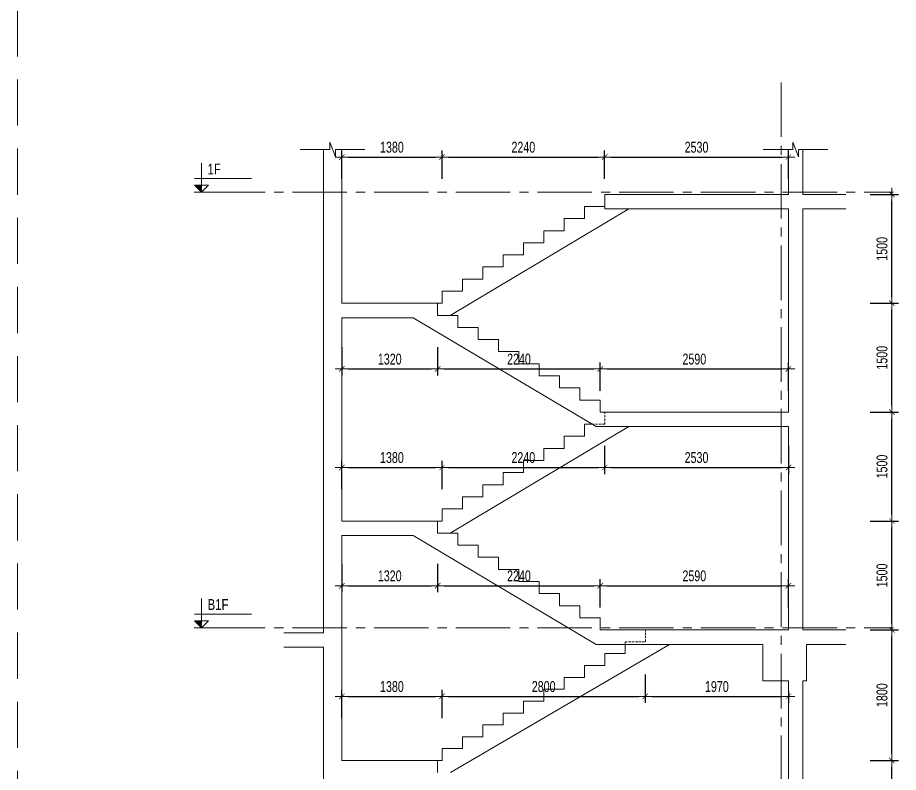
# Model space of a CAD drawing. Header units: millimetres. Extents: x -179076 to 254975, y -18667 to 296191.
# Drawn here: x 175832 to 187961, y 53352 to 63752 of the extents above; entities that cross this region are included whole.
import ezdxf

# ---------------------------------------------------------------- set-up
doc = ezdxf.new("R2010")
doc.units = ezdxf.units.MM
doc.linetypes.add('CENTER2', pattern=[1.125, 0.75, -0.125, 0.125, -0.125])
doc.linetypes.add('HIDDEN2', pattern=[4.7625, 3.175, -1.5875])
doc.layers.get('Defpoints').update_dxf_attribs({"color": 151, "lineweight": 9})
for name, color, linetype, lineweight in [('NDC_S_ANNO', 7, 'Continuous', 20), ('NDC_S_AXIS', 5, 'CENTER2', 13), ('NDC_S_CONTINUOUS', 3, 'Continuous', 20), ('NDC_S_DIM', 1, 'Continuous', 15), ('NDC_S_HIDDEN', 8, 'HIDDEN2', 13), ('NDC_S_SLAB', 2, 'Continuous', 20), ('NDC_S_SYMBOL', 1, 'Continuous', 15), ('NDC_S_TEXT SYMBOL', 7, 'Continuous', 20), ('NDC_S_VN TEXT', 7, 'Continuous', 20)]:
    doc.layers.add(name, color=color, linetype=linetype, lineweight=lineweight)
doc.styles.add('NDC_ANNO', font='', dxfattribs={"width": 0.8})
doc.styles.add('NDC_DIM', font='', dxfattribs={"width": 0.75})
doc.styles.get('NDC_ANNO').set_extended_font_data('Dotum')
doc.styles.get('NDC_DIM').set_extended_font_data('Dotum')
doc.dimstyles.new('NDC_dim_60', dxfattribs={"dimscale": 60, "dimtxt": 2.5, "dimasz": 1.5, "dimexe": 1.5, "dimexo": 2.5, "dimgap": 1, "dimtad": 1, "dimdec": 0, "dimzin": 0, "dimdsep": 46, "dimtxsty": 'NDC_DIM', "dimblk": 'DIMMARK', "dimcen": 0.09, "dimdle": 1.2, "dimclrd": 1, "dimclre": 1, "dimclrt": 3, "dimadec": 0, "dimazin": 0, "dimtfac": 1, "dimtdec": 0, "dimtix": 1, "dimtofl": 0, "dimtmove": 0, "dimatfit": 3, "dimfxl": 5, "dimfxlon": 1, "dimtolj": 1, "dimtzin": 0, "dimarcsym": 0})

# ---------------------------------------------------------------- blocks, each defined once
blk = doc.blocks.new('DIMMARK')
at = {"layer": 'NDC_S_DIM', "color": 1}
blk.add_line((-1.5, 0), (1, 0), dxfattribs=at)
at = {"layer": 'NDC_S_DIM', "color": 2, "const_width": 0.1}
blk.add_lwpolyline([(-0.42, -0.42), (0.42, 0.42)], dxfattribs=at)
blk = doc.blocks.new('*D1963')
at = {"layer": 'Defpoints', "color": 0, "transparency": 16777216}
for p in [(181676, 54399), (180296, 53516), (181676, 53516)]:
    blk.add_point(p, dxfattribs=at)
at = {"layer": 'NDC_S_DIM', "color": 1, "lineweight": -2, "transparency": 16777216}
for p, q in [((180296, 54099), (180296, 54489)), ((181676, 54099), (181676, 54489)), ((180386, 54399), (181586, 54399))]:
    blk.add_line(p, q, dxfattribs=at)
at = {"layer": 'NDC_S_DIM', "color": 1, "lineweight": -2, "transparency": 16777216, "xscale": 90, "yscale": 90, "zscale": 90, "rotation": 180}
blk.add_blockref('DIMMARK', (180296, 54399), dxfattribs=at)
at = {"layer": 'NDC_S_DIM', "color": 1, "lineweight": -2, "transparency": 16777216, "xscale": 90, "yscale": 90, "zscale": 90}
blk.add_blockref('DIMMARK', (181676, 54399), dxfattribs=at)
at = {"layer": 'NDC_S_DIM', "color": 3, "transparency": 16777216, "insert": (180986, 54534), "char_height": 150, "attachment_point": 5, "style": 'NDC_DIM'}
blk.add_mtext('\\A1;1380', dxfattribs=at)
blk = doc.blocks.new('*D1964')
at = {"layer": 'Defpoints', "color": 0, "transparency": 16777216}
for p in [(184476, 55152), (184476, 54399), (181676, 53516)]:
    blk.add_point(p, dxfattribs=at)
at = {"layer": 'NDC_S_DIM', "color": 1, "lineweight": -2, "transparency": 16777216}
for p, q in [((184476, 54699), (184476, 54309)), ((181676, 54099), (181676, 54489)), ((181766, 54399), (184386, 54399))]:
    blk.add_line(p, q, dxfattribs=at)
at = {"layer": 'NDC_S_DIM', "color": 1, "lineweight": -2, "transparency": 16777216, "xscale": 90, "yscale": 90, "zscale": 90, "rotation": 180}
blk.add_blockref('DIMMARK', (181676, 54399), dxfattribs=at)
at = {"layer": 'NDC_S_DIM', "color": 1, "lineweight": -2, "transparency": 16777216, "xscale": 90, "yscale": 90, "zscale": 90}
blk.add_blockref('DIMMARK', (184476, 54399), dxfattribs=at)
at = {"layer": 'NDC_S_DIM', "color": 3, "transparency": 16777216, "insert": (183076, 54534), "char_height": 150, "attachment_point": 5, "style": 'NDC_DIM'}
blk.add_mtext('\\A1;2800', dxfattribs=at)
blk = doc.blocks.new('*D1965')
at = {"layer": 'Defpoints', "color": 0, "transparency": 16777216}
for p in [(184476, 55152), (186446, 54616), (186446, 54399)]:
    blk.add_point(p, dxfattribs=at)
at = {"layer": 'NDC_S_DIM', "color": 1, "lineweight": -2, "transparency": 16777216}
for p, q in [((184476, 54699), (184476, 54309)), ((186446, 54466), (186446, 54309)), ((184566, 54399), (186356, 54399))]:
    blk.add_line(p, q, dxfattribs=at)
at = {"layer": 'NDC_S_DIM', "color": 1, "lineweight": -2, "transparency": 16777216, "xscale": 90, "yscale": 90, "zscale": 90, "rotation": 180}
blk.add_blockref('DIMMARK', (184476, 54399), dxfattribs=at)
at = {"layer": 'NDC_S_DIM', "color": 1, "lineweight": -2, "transparency": 16777216, "xscale": 90, "yscale": 90, "zscale": 90}
blk.add_blockref('DIMMARK', (186446, 54399), dxfattribs=at)
at = {"layer": 'NDC_S_DIM', "color": 3, "transparency": 16777216, "insert": (185461, 54534), "char_height": 150, "attachment_point": 5, "style": 'NDC_DIM'}
blk.add_mtext('\\A1;1970', dxfattribs=at)
blk = doc.blocks.new('*D1966')
at = {"layer": 'Defpoints', "color": 0, "transparency": 16777216}
for p in [(180296, 56816), (181616, 56816), (181616, 55924)]:
    blk.add_point(p, dxfattribs=at)
at = {"layer": 'NDC_S_DIM', "color": 1, "lineweight": -2, "transparency": 16777216}
for p, q in [((180296, 56224), (180296, 55834)), ((181616, 56224), (181616, 55834)), ((180386, 55924), (181526, 55924))]:
    blk.add_line(p, q, dxfattribs=at)
at = {"layer": 'NDC_S_DIM', "color": 1, "lineweight": -2, "transparency": 16777216, "xscale": 90, "yscale": 90, "zscale": 90, "rotation": 180}
blk.add_blockref('DIMMARK', (180296, 55924), dxfattribs=at)
at = {"layer": 'NDC_S_DIM', "color": 1, "lineweight": -2, "transparency": 16777216, "xscale": 90, "yscale": 90, "zscale": 90}
blk.add_blockref('DIMMARK', (181616, 55924), dxfattribs=at)
at = {"layer": 'NDC_S_DIM', "color": 3, "transparency": 16777216, "insert": (180956, 56059), "char_height": 150, "attachment_point": 5, "style": 'NDC_DIM'}
blk.add_mtext('\\A1;1320', dxfattribs=at)
blk = doc.blocks.new('*D1967')
at = {"layer": 'Defpoints', "color": 0, "transparency": 16777216}
for p in [(181616, 56816), (183856, 55924), (183856, 55316)]:
    blk.add_point(p, dxfattribs=at)
at = {"layer": 'NDC_S_DIM', "color": 1, "lineweight": -2, "transparency": 16777216}
for p, q in [((181616, 56224), (181616, 55834)), ((181706, 55924), (183766, 55924)), ((183856, 55624), (183856, 56014))]:
    blk.add_line(p, q, dxfattribs=at)
at = {"layer": 'NDC_S_DIM', "color": 1, "lineweight": -2, "transparency": 16777216, "xscale": 90, "yscale": 90, "zscale": 90, "rotation": 180}
blk.add_blockref('DIMMARK', (181616, 55924), dxfattribs=at)
at = {"layer": 'NDC_S_DIM', "color": 1, "lineweight": -2, "transparency": 16777216, "xscale": 90, "yscale": 90, "zscale": 90}
blk.add_blockref('DIMMARK', (183856, 55924), dxfattribs=at)
at = {"layer": 'NDC_S_DIM', "color": 3, "transparency": 16777216, "insert": (182736, 56059), "char_height": 150, "attachment_point": 5, "style": 'NDC_DIM'}
blk.add_mtext('\\A1;2240', dxfattribs=at)
blk = doc.blocks.new('*D1968')
at = {"layer": 'Defpoints', "color": 0, "transparency": 16777216}
for p in [(186446, 55924), (183856, 55316), (186446, 55316)]:
    blk.add_point(p, dxfattribs=at)
at = {"layer": 'NDC_S_DIM', "color": 1, "lineweight": -2, "transparency": 16777216}
for p, q in [((183856, 55624), (183856, 56014)), ((183946, 55924), (186356, 55924)), ((186446, 55624), (186446, 56014))]:
    blk.add_line(p, q, dxfattribs=at)
at = {"layer": 'NDC_S_DIM', "color": 1, "lineweight": -2, "transparency": 16777216, "xscale": 90, "yscale": 90, "zscale": 90, "rotation": 180}
blk.add_blockref('DIMMARK', (183856, 55924), dxfattribs=at)
at = {"layer": 'NDC_S_DIM', "color": 1, "lineweight": -2, "transparency": 16777216, "xscale": 90, "yscale": 90, "zscale": 90}
blk.add_blockref('DIMMARK', (186446, 55924), dxfattribs=at)
at = {"layer": 'NDC_S_DIM', "color": 3, "transparency": 16777216, "insert": (185151, 56059), "char_height": 150, "attachment_point": 5, "style": 'NDC_DIM'}
blk.add_mtext('\\A1;2590', dxfattribs=at)
blk = doc.blocks.new('*D1969')
at = {"layer": 'Defpoints', "color": 0, "transparency": 16777216}
for p in [(181676, 57553), (180296, 56816), (181676, 56816)]:
    blk.add_point(p, dxfattribs=at)
at = {"layer": 'NDC_S_DIM', "color": 1, "lineweight": -2, "transparency": 16777216}
for p, q in [((180296, 57253), (180296, 57643)), ((181676, 57253), (181676, 57643)), ((180386, 57553), (181586, 57553))]:
    blk.add_line(p, q, dxfattribs=at)
at = {"layer": 'NDC_S_DIM', "color": 1, "lineweight": -2, "transparency": 16777216, "xscale": 90, "yscale": 90, "zscale": 90, "rotation": 180}
blk.add_blockref('DIMMARK', (180296, 57553), dxfattribs=at)
at = {"layer": 'NDC_S_DIM', "color": 1, "lineweight": -2, "transparency": 16777216, "xscale": 90, "yscale": 90, "zscale": 90}
blk.add_blockref('DIMMARK', (181676, 57553), dxfattribs=at)
at = {"layer": 'NDC_S_DIM', "color": 3, "transparency": 16777216, "insert": (180986, 57689), "char_height": 150, "attachment_point": 5, "style": 'NDC_DIM'}
blk.add_mtext('\\A1;1380', dxfattribs=at)
blk = doc.blocks.new('*D1970')
at = {"layer": 'Defpoints', "color": 0, "transparency": 16777216}
for p in [(183916, 58149), (183916, 57553), (181676, 56816)]:
    blk.add_point(p, dxfattribs=at)
at = {"layer": 'NDC_S_DIM', "color": 1, "lineweight": -2, "transparency": 16777216}
for p, q in [((183916, 57853), (183916, 57463)), ((181676, 57253), (181676, 57643)), ((181766, 57553), (183826, 57553))]:
    blk.add_line(p, q, dxfattribs=at)
at = {"layer": 'NDC_S_DIM', "color": 1, "lineweight": -2, "transparency": 16777216, "xscale": 90, "yscale": 90, "zscale": 90, "rotation": 180}
blk.add_blockref('DIMMARK', (181676, 57553), dxfattribs=at)
at = {"layer": 'NDC_S_DIM', "color": 1, "lineweight": -2, "transparency": 16777216, "xscale": 90, "yscale": 90, "zscale": 90}
blk.add_blockref('DIMMARK', (183916, 57553), dxfattribs=at)
at = {"layer": 'NDC_S_DIM', "color": 3, "transparency": 16777216, "insert": (182796, 57689), "char_height": 150, "attachment_point": 5, "style": 'NDC_DIM'}
blk.add_mtext('\\A1;2240', dxfattribs=at)
blk = doc.blocks.new('*D1971')
at = {"layer": 'Defpoints', "color": 0, "transparency": 16777216}
for p in [(183916, 58149), (186446, 58116), (186446, 57553)]:
    blk.add_point(p, dxfattribs=at)
at = {"layer": 'NDC_S_DIM', "color": 1, "lineweight": -2, "transparency": 16777216}
for p, q in [((183916, 57853), (183916, 57463)), ((186446, 57853), (186446, 57463)), ((184006, 57553), (186356, 57553))]:
    blk.add_line(p, q, dxfattribs=at)
at = {"layer": 'NDC_S_DIM', "color": 1, "lineweight": -2, "transparency": 16777216, "xscale": 90, "yscale": 90, "zscale": 90, "rotation": 180}
blk.add_blockref('DIMMARK', (183916, 57553), dxfattribs=at)
at = {"layer": 'NDC_S_DIM', "color": 1, "lineweight": -2, "transparency": 16777216, "xscale": 90, "yscale": 90, "zscale": 90}
blk.add_blockref('DIMMARK', (186446, 57553), dxfattribs=at)
at = {"layer": 'NDC_S_DIM', "color": 3, "transparency": 16777216, "insert": (185181, 57689), "char_height": 150, "attachment_point": 5, "style": 'NDC_DIM'}
blk.add_mtext('\\A1;2530', dxfattribs=at)
blk = doc.blocks.new('*D1972')
at = {"layer": 'Defpoints', "color": 0, "transparency": 16777216}
for p in [(180296, 59816), (181616, 59816), (181616, 58911)]:
    blk.add_point(p, dxfattribs=at)
at = {"layer": 'NDC_S_DIM', "color": 1, "lineweight": -2, "transparency": 16777216}
for p, q in [((180296, 59211), (180296, 58821)), ((181616, 59211), (181616, 58821)), ((180386, 58911), (181526, 58911))]:
    blk.add_line(p, q, dxfattribs=at)
at = {"layer": 'NDC_S_DIM', "color": 1, "lineweight": -2, "transparency": 16777216, "xscale": 90, "yscale": 90, "zscale": 90, "rotation": 180}
blk.add_blockref('DIMMARK', (180296, 58911), dxfattribs=at)
at = {"layer": 'NDC_S_DIM', "color": 1, "lineweight": -2, "transparency": 16777216, "xscale": 90, "yscale": 90, "zscale": 90}
blk.add_blockref('DIMMARK', (181616, 58911), dxfattribs=at)
at = {"layer": 'NDC_S_DIM', "color": 3, "transparency": 16777216, "insert": (180956, 59046), "char_height": 150, "attachment_point": 5, "style": 'NDC_DIM'}
blk.add_mtext('\\A1;1320', dxfattribs=at)
blk = doc.blocks.new('*D1973')
at = {"layer": 'Defpoints', "color": 0, "transparency": 16777216}
for p in [(181616, 59816), (183856, 58911), (183856, 58316)]:
    blk.add_point(p, dxfattribs=at)
at = {"layer": 'NDC_S_DIM', "color": 1, "lineweight": -2, "transparency": 16777216}
for p, q in [((181616, 59211), (181616, 58821)), ((183856, 58611), (183856, 59001)), ((181706, 58911), (183766, 58911))]:
    blk.add_line(p, q, dxfattribs=at)
at = {"layer": 'NDC_S_DIM', "color": 1, "lineweight": -2, "transparency": 16777216, "xscale": 90, "yscale": 90, "zscale": 90, "rotation": 180}
blk.add_blockref('DIMMARK', (181616, 58911), dxfattribs=at)
at = {"layer": 'NDC_S_DIM', "color": 1, "lineweight": -2, "transparency": 16777216, "xscale": 90, "yscale": 90, "zscale": 90}
blk.add_blockref('DIMMARK', (183856, 58911), dxfattribs=at)
at = {"layer": 'NDC_S_DIM', "color": 3, "transparency": 16777216, "insert": (182736, 59046), "char_height": 150, "attachment_point": 5, "style": 'NDC_DIM'}
blk.add_mtext('\\A1;2240', dxfattribs=at)
blk = doc.blocks.new('*D1974')
at = {"layer": 'Defpoints', "color": 0, "transparency": 16777216}
for p in [(186446, 58911), (183856, 58316), (186446, 58316)]:
    blk.add_point(p, dxfattribs=at)
at = {"layer": 'NDC_S_DIM', "color": 1, "lineweight": -2, "transparency": 16777216}
for p, q in [((183856, 58611), (183856, 59001)), ((186446, 58611), (186446, 59001)), ((183946, 58911), (186356, 58911))]:
    blk.add_line(p, q, dxfattribs=at)
at = {"layer": 'NDC_S_DIM', "color": 1, "lineweight": -2, "transparency": 16777216, "xscale": 90, "yscale": 90, "zscale": 90, "rotation": 180}
blk.add_blockref('DIMMARK', (183856, 58911), dxfattribs=at)
at = {"layer": 'NDC_S_DIM', "color": 1, "lineweight": -2, "transparency": 16777216, "xscale": 90, "yscale": 90, "zscale": 90}
blk.add_blockref('DIMMARK', (186446, 58911), dxfattribs=at)
at = {"layer": 'NDC_S_DIM', "color": 3, "transparency": 16777216, "insert": (185151, 59046), "char_height": 150, "attachment_point": 5, "style": 'NDC_DIM'}
blk.add_mtext('\\A1;2590', dxfattribs=at)
blk = doc.blocks.new('*D1975')
at = {"layer": 'Defpoints', "color": 0, "transparency": 16777216}
for p in [(181676, 61830), (180296, 59816), (181676, 59816)]:
    blk.add_point(p, dxfattribs=at)
at = {"layer": 'NDC_S_DIM', "color": 1, "lineweight": -2, "transparency": 16777216}
for p, q in [((180296, 61530), (180296, 61920)), ((181676, 61530), (181676, 61920)), ((180386, 61830), (181586, 61830))]:
    blk.add_line(p, q, dxfattribs=at)
at = {"layer": 'NDC_S_DIM', "color": 1, "lineweight": -2, "transparency": 16777216, "xscale": 90, "yscale": 90, "zscale": 90, "rotation": 180}
blk.add_blockref('DIMMARK', (180296, 61830), dxfattribs=at)
at = {"layer": 'NDC_S_DIM', "color": 1, "lineweight": -2, "transparency": 16777216, "xscale": 90, "yscale": 90, "zscale": 90}
blk.add_blockref('DIMMARK', (181676, 61830), dxfattribs=at)
at = {"layer": 'NDC_S_DIM', "color": 3, "transparency": 16777216, "insert": (180986, 61965), "char_height": 150, "attachment_point": 5, "style": 'NDC_DIM'}
blk.add_mtext('\\A1;1380', dxfattribs=at)
blk = doc.blocks.new('*D1976')
at = {"layer": 'Defpoints', "color": 0, "transparency": 16777216}
for p in [(183916, 61830), (183916, 61116), (181676, 59816)]:
    blk.add_point(p, dxfattribs=at)
at = {"layer": 'NDC_S_DIM', "color": 1, "lineweight": -2, "transparency": 16777216}
for p, q in [((181676, 61530), (181676, 61920)), ((183916, 61530), (183916, 61920)), ((181766, 61830), (183826, 61830))]:
    blk.add_line(p, q, dxfattribs=at)
at = {"layer": 'NDC_S_DIM', "color": 1, "lineweight": -2, "transparency": 16777216, "xscale": 90, "yscale": 90, "zscale": 90, "rotation": 180}
blk.add_blockref('DIMMARK', (181676, 61830), dxfattribs=at)
at = {"layer": 'NDC_S_DIM', "color": 1, "lineweight": -2, "transparency": 16777216, "xscale": 90, "yscale": 90, "zscale": 90}
blk.add_blockref('DIMMARK', (183916, 61830), dxfattribs=at)
at = {"layer": 'NDC_S_DIM', "color": 3, "transparency": 16777216, "insert": (182796, 61965), "char_height": 150, "attachment_point": 5, "style": 'NDC_DIM'}
blk.add_mtext('\\A1;2240', dxfattribs=at)
blk = doc.blocks.new('*D1977')
at = {"layer": 'Defpoints', "color": 0, "transparency": 16777216}
for p in [(186446, 61830), (186446, 61316), (183916, 61116)]:
    blk.add_point(p, dxfattribs=at)
at = {"layer": 'NDC_S_DIM', "color": 1, "lineweight": -2, "transparency": 16777216}
for p, q in [((183916, 61530), (183916, 61920)), ((186446, 61530), (186446, 61920)), ((184006, 61830), (186356, 61830))]:
    blk.add_line(p, q, dxfattribs=at)
at = {"layer": 'NDC_S_DIM', "color": 1, "lineweight": -2, "transparency": 16777216, "xscale": 90, "yscale": 90, "zscale": 90, "rotation": 180}
blk.add_blockref('DIMMARK', (183916, 61830), dxfattribs=at)
at = {"layer": 'NDC_S_DIM', "color": 1, "lineweight": -2, "transparency": 16777216, "xscale": 90, "yscale": 90, "zscale": 90}
blk.add_blockref('DIMMARK', (186446, 61830), dxfattribs=at)
at = {"layer": 'NDC_S_DIM', "color": 3, "transparency": 16777216, "insert": (185181, 61965), "char_height": 150, "attachment_point": 5, "style": 'NDC_DIM'}
blk.add_mtext('\\A1;2530', dxfattribs=at)
blk = doc.blocks.new('kata_block_CT')
at = {"layer": 'NDC_S_ANNO'}
blk.add_hatch(color=3, dxfattribs=at).paths.add_polyline_path([(0, 1.6), (-1.61, 1.6), (0, 0)])
at = {"layer": 'NDC_S_ANNO', "ltscale": 50}
h = blk.add_hatch(dxfattribs=at)
h.set_pattern_fill('ANSI31', color=256, scale=1.406, style=0)
h.paths.add_polyline_path([(0, 1.6), (0, 0), (1.61, 1.6)])
for p, q in [((-1.59, 3.14), (11.47, 3.14)), ((11.56, 0), (-1.64, 0))]:
    blk.add_line(p, q, dxfattribs=at)
for points in [[(0, 6.69), (0, 0)], [(0, 0), (-1.61, 1.6), (0, 1.6)], [(0, 0), (1.61, 1.6), (0, 1.6)]]:
    blk.add_lwpolyline(points, dxfattribs=at)
at = {"layer": 'NDC_S_ANNO', "color": 8, "ltscale": 50}
blk.add_lwpolyline([(0, 0), (-1.61, 1.6), (0, 1.6)], dxfattribs=at)
at = {"layer": 'NDC_S_TEXT SYMBOL', "color": 3, "style": 'NDC_ANNO', "width": 0.8}
blk.add_attdef('CT', (1.41, 4.07), '', height=2.5, dxfattribs=at)
blk = doc.blocks.new('*D2099')
at = {"layer": 'Defpoints', "color": 0, "transparency": 16777216}
for p in [(181646, 53516), (187871, 53516), (184416, 51716)]:
    blk.add_point(p, dxfattribs=at)
at = {"layer": 'NDC_S_DIM', "color": 1, "lineweight": -2, "transparency": 16777216}
for p, q in [((187571, 53516), (187961, 53516)), ((187871, 51806), (187871, 53426)), ((187571, 51716), (187961, 51716))]:
    blk.add_line(p, q, dxfattribs=at)
at = {"layer": 'NDC_S_DIM', "color": 1, "lineweight": -2, "transparency": 16777216, "xscale": 90, "yscale": 90, "zscale": 90}
for p, rotation in [((187871, 53516), 90), ((187871, 51716), 270)]:
    blk.add_blockref('DIMMARK', p, dxfattribs=dict(at, rotation=rotation))
at = {"layer": 'NDC_S_DIM', "color": 3, "transparency": 16777216, "insert": (187736, 52616), "char_height": 150, "attachment_point": 5, "rotation": 90, "style": 'NDC_DIM'}
blk.add_mtext('\\A1;1800', dxfattribs=at)
blk = doc.blocks.new('*D2100')
at = {"layer": 'Defpoints', "color": 0, "transparency": 16777216}
for p in [(183856, 55316), (187871, 55316), (181646, 53516)]:
    blk.add_point(p, dxfattribs=at)
at = {"layer": 'NDC_S_DIM', "color": 1, "lineweight": -2, "transparency": 16777216}
for p, q in [((187571, 55316), (187961, 55316)), ((187871, 53606), (187871, 55226)), ((187571, 53516), (187961, 53516))]:
    blk.add_line(p, q, dxfattribs=at)
at = {"layer": 'NDC_S_DIM', "color": 1, "lineweight": -2, "transparency": 16777216, "xscale": 90, "yscale": 90, "zscale": 90}
for p, rotation in [((187871, 55316), 90), ((187871, 53516), 270)]:
    blk.add_blockref('DIMMARK', p, dxfattribs=dict(at, rotation=rotation))
at = {"layer": 'NDC_S_DIM', "color": 3, "transparency": 16777216, "insert": (187736, 54416), "char_height": 150, "attachment_point": 5, "rotation": 90, "style": 'NDC_DIM'}
blk.add_mtext('\\A1;1800', dxfattribs=at)
blk = doc.blocks.new('*D2101')
at = {"layer": 'Defpoints', "color": 0, "transparency": 16777216}
for p in [(181616, 56816), (187871, 56816), (183856, 55316)]:
    blk.add_point(p, dxfattribs=at)
at = {"layer": 'NDC_S_DIM', "color": 1, "lineweight": -2, "transparency": 16777216}
for p, q in [((187571, 56816), (187961, 56816)), ((187871, 55406), (187871, 56726)), ((187571, 55316), (187961, 55316))]:
    blk.add_line(p, q, dxfattribs=at)
at = {"layer": 'NDC_S_DIM', "color": 1, "lineweight": -2, "transparency": 16777216, "xscale": 90, "yscale": 90, "zscale": 90}
for p, rotation in [((187871, 56816), 90), ((187871, 55316), 270)]:
    blk.add_blockref('DIMMARK', p, dxfattribs=dict(at, rotation=rotation))
at = {"layer": 'NDC_S_DIM', "color": 3, "transparency": 16777216, "insert": (187736, 56066), "char_height": 150, "attachment_point": 5, "rotation": 90, "style": 'NDC_DIM'}
blk.add_mtext('\\A1;1500', dxfattribs=at)
blk = doc.blocks.new('*D2102')
at = {"layer": 'Defpoints', "color": 0, "transparency": 16777216}
for p in [(183856, 58316), (187871, 58316), (181616, 56816)]:
    blk.add_point(p, dxfattribs=at)
at = {"layer": 'NDC_S_DIM', "color": 1, "lineweight": -2, "transparency": 16777216}
for p, q in [((187571, 58316), (187961, 58316)), ((187871, 56906), (187871, 58226)), ((187571, 56816), (187961, 56816))]:
    blk.add_line(p, q, dxfattribs=at)
at = {"layer": 'NDC_S_DIM', "color": 1, "lineweight": -2, "transparency": 16777216, "xscale": 90, "yscale": 90, "zscale": 90}
for p, rotation in [((187871, 58316), 90), ((187871, 56816), 270)]:
    blk.add_blockref('DIMMARK', p, dxfattribs=dict(at, rotation=rotation))
at = {"layer": 'NDC_S_DIM', "color": 3, "transparency": 16777216, "insert": (187736, 57566), "char_height": 150, "attachment_point": 5, "rotation": 90, "style": 'NDC_DIM'}
blk.add_mtext('\\A1;1500', dxfattribs=at)
blk = doc.blocks.new('*D2103')
at = {"layer": 'Defpoints', "color": 0, "transparency": 16777216}
for p in [(181616, 59816), (187871, 59816), (183856, 58316)]:
    blk.add_point(p, dxfattribs=at)
at = {"layer": 'NDC_S_DIM', "color": 1, "lineweight": -2, "transparency": 16777216}
for p, q in [((187571, 59816), (187961, 59816)), ((187871, 58406), (187871, 59726)), ((187571, 58316), (187961, 58316))]:
    blk.add_line(p, q, dxfattribs=at)
at = {"layer": 'NDC_S_DIM', "color": 1, "lineweight": -2, "transparency": 16777216, "xscale": 90, "yscale": 90, "zscale": 90}
for p, rotation in [((187871, 59816), 90), ((187871, 58316), 270)]:
    blk.add_blockref('DIMMARK', p, dxfattribs=dict(at, rotation=rotation))
at = {"layer": 'NDC_S_DIM', "color": 3, "transparency": 16777216, "insert": (187736, 59066), "char_height": 150, "attachment_point": 5, "rotation": 90, "style": 'NDC_DIM'}
blk.add_mtext('\\A1;1500', dxfattribs=at)
blk = doc.blocks.new('*D2104')
at = {"layer": 'Defpoints', "color": 0, "transparency": 16777216}
for p in [(183916, 61316), (187871, 61316), (181616, 59816)]:
    blk.add_point(p, dxfattribs=at)
at = {"layer": 'NDC_S_DIM', "color": 1, "lineweight": -2, "transparency": 16777216}
for p, q in [((187571, 61316), (187961, 61316)), ((187871, 59906), (187871, 61226)), ((187571, 59816), (187961, 59816))]:
    blk.add_line(p, q, dxfattribs=at)
at = {"layer": 'NDC_S_DIM', "color": 1, "lineweight": -2, "transparency": 16777216, "xscale": 90, "yscale": 90, "zscale": 90}
for p, rotation in [((187871, 61316), 90), ((187871, 59816), 270)]:
    blk.add_blockref('DIMMARK', p, dxfattribs=dict(at, rotation=rotation))
at = {"layer": 'NDC_S_DIM', "color": 3, "transparency": 16777216, "insert": (187736, 60566), "char_height": 150, "attachment_point": 5, "rotation": 90, "style": 'NDC_DIM'}
blk.add_mtext('\\A1;1500', dxfattribs=at)

msp = doc.modelspace()

# ---------------------------------------------------------------- linework, layer by layer
at = {"layer": 'NDC_S_AXIS', "ltscale": 1000}
msp.add_line((186346.1, 62859.7), (186346.1, 45617.8), dxfattribs=at)
for points in [[(178491, 61346), (187894.8, 61346)], [(178491, 55346), (187894.8, 55346)]]:
    msp.add_lwpolyline(points, dxfattribs=at)
at = {"layer": 'NDC_S_CONTINUOUS'}
for p, q in [((184251.1, 61116), (181787.1, 59649.3)), ((184251.1, 58116), (181787.1, 56649.3)), ((184810.3, 55116), (181792.5, 53352.4))]:
    msp.add_line(p, q, dxfattribs=at)
for points in [[(183916.1, 61316), (183916.1, 61149.3), (183636.1, 61149.3), (183636.1, 60982.7), (183356.1, 60982.7), (183356.1, 60816), (183076.1, 60816), (183076.1, 60649.3), (182796.1, 60649.3), (182796.1, 60482.7), (182516.1, 60482.7), (182516.1, 60316), (182236.1, 60316), (182236.1, 60149.3), (181956.1, 60149.3), (181956.1, 59982.7), (181676.1, 59982.7), (181676.1, 59816), (181616.1, 59816)], [(183745.1, 58149.3), (183636.1, 58149.3), (183636.1, 57982.7), (183356.1, 57982.7), (183356.1, 57816), (183076.1, 57816), (183076.1, 57649.3), (182796.1, 57649.3), (182796.1, 57482.7), (182516.1, 57482.7), (182516.1, 57316), (182236.1, 57316), (182236.1, 57149.3), (181956.1, 57149.3), (181956.1, 56982.7), (181676.1, 56982.7), (181676.1, 56816), (181616.1, 56816)], [(181616.1, 53516), (181676.1, 53516), (181676.1, 53679.6), (181956.1, 53679.6), (181956.1, 53843.3), (182236.1, 53843.3), (182236.1, 54006.9), (182516.1, 54006.9), (182516.1, 54170.6), (182796.1, 54170.6), (182796.1, 54334.2), (183076.1, 54334.2), (183076.1, 54497.8), (183356.1, 54497.8), (183356.1, 54661.5), (183636.1, 54661.5), (183636.1, 54825.1), (183916.1, 54825.1), (183916.1, 54988.7), (184196.1, 54988.7), (184196.1, 55116)]]:
    msp.add_lwpolyline(points, dxfattribs=at)
at = {"layer": 'NDC_S_HIDDEN', "ltscale": 200}
msp.add_line((175831.5, 76233.6), (175831.5, 42633.6), dxfattribs=at)
at = {"layer": 'NDC_S_HIDDEN', "ltscale": 10}
for points in [[(183740.1, 58149.3), (183916.5, 58149.3), (183916.5, 58313)], [(184196.1, 55116), (184196.1, 55152.4), (184476.1, 55152.4), (184476.1, 55316)]]:
    msp.add_lwpolyline(points, dxfattribs=at)
at = {"layer": 'NDC_S_SLAB'}
for p, q in [((180046.1, 61934.3), (180046.1, 55276)), ((180296.1, 61934.3), (180296.1, 59816)), ((186446.1, 61934.3), (186446.1, 61316)), ((186646.1, 61934.3), (186646.1, 61316)), ((183916.1, 61116), (183916.1, 61316)), ((183916.1, 61316), (186446.1, 61316)), ((186646.1, 61346), (186646.1, 61346)), ((186646.1, 61316), (187239.1, 61316)), ((183916.1, 61116), (186446.1, 61116)), ((186446.1, 61116), (186446.1, 58316)), ((186646.1, 61116), (186646.1, 55316)), ((186646.1, 61116), (187239.1, 61116)), ((180296.1, 59616), (180296.1, 56816)), ((181281.1, 59616), (180296.1, 59616)), ((183801.1, 58116), (181281.1, 59616)), ((186446.1, 58116), (183801.1, 58116)), ((186446.1, 58116), (186446.1, 55316)), ((180296.1, 56816), (181616.1, 56816)), ((181616.1, 56816), (181616.1, 56649.3)), ((181616.1, 56649.3), (181896.1, 56649.3)), ((181896.1, 56649.3), (181896.1, 56482.7)), ((180296.1, 56616), (180296.1, 53516)), ((181281.1, 56616), (180296.1, 56616)), ((183801.1, 55116), (181281.1, 56616)), ((181896.1, 56482.7), (182176.1, 56482.7)), ((182176.1, 56482.7), (182176.1, 56316)), ((182176.1, 56316), (182456.1, 56316)), ((182456.1, 56316), (182456.1, 56149.3)), ((182456.1, 56149.3), (182736.1, 56149.3)), ((182736.1, 56149.3), (182736.1, 55982.7)), ((182736.1, 55982.7), (183016.1, 55982.7)), ((183016.1, 55982.7), (183016.1, 55816)), ((183016.1, 55816), (183296.1, 55816)), ((183296.1, 55816), (183296.1, 55649.3)), ((183296.1, 55649.3), (183576.1, 55649.3)), ((183576.1, 55649.3), (183576.1, 55482.7)), ((183576.1, 55482.7), (183856.1, 55482.7)), ((183856.1, 55482.7), (183856.1, 55316)), ((183856.1, 55316), (186446.1, 55316)), ((186646.1, 55316), (187239.1, 55316)), ((180046.1, 55076), (179497.1, 55076)), ((180046.1, 55076), (180046.1, 51676)), ((186096.1, 55116), (183801.1, 55116)), ((186096.1, 55116), (186096.1, 54616)), ((186696.1, 54616), (186696.1, 55116)), ((186696.1, 55116), (187239.1, 55116)), ((186096.1, 54616), (186446.1, 54616)), ((186646.1, 51716), (186646.1, 54616)), ((186646.1, 54616), (186696.1, 54616)), ((181616.1, 53516), (180296.1, 53516))]:
    msp.add_line(p, q, dxfattribs=at)
for points in [[(180296.1, 59816), (181616.1, 59816), (181616.1, 59649.3), (181896.1, 59649.3), (181896.1, 59482.7), (182176.1, 59482.7), (182176.1, 59316), (182456.1, 59316), (182456.1, 59149.3), (182736.1, 59149.3), (182736.1, 58982.7), (183016.1, 58982.7), (183016.1, 58816), (183296.1, 58816), (183296.1, 58649.3), (183576.1, 58649.3), (183576.1, 58482.7), (183856.1, 58482.7), (183856.1, 58316), (186446.1, 58316)], [(179497.1, 55276), (180046.1, 55276)], [(186446.1, 54616), (186446.1, 51716)], [(181616.1, 53352.4), (181616.1, 53516), (180296.1, 53516)]]:
    msp.add_lwpolyline(points, dxfattribs=at)
at = {"layer": 'NDC_S_SYMBOL'}
for points in [[(179723.7, 61934.3), (180133.3, 61934.3), (180131.1, 62034.3), (180211.1, 61834.3), (180208.9, 61934.3), (180615.2, 61934.3)], [(186098.7, 61934.3), (186508.3, 61934.3), (186506.1, 62034.3), (186586.1, 61834.3), (186583.9, 61934.3), (186990.2, 61934.3)]]:
    msp.add_lwpolyline(points, dxfattribs=at)

# ---------------------------------------------------------------- block references
at = {"layer": 'NDC_S_VN TEXT', "xscale": 60, "yscale": 60, "zscale": 60}
for p, values in [((178363.1, 61346), {'CT': '1F'}), ((178363.1, 55346), {'CT': 'B1F'})]:
    msp.add_blockref('kata_block_CT', p, dxfattribs=at).add_auto_attribs(values)

# ---------------------------------------------------------------- dimensions: what is measured, and where the dimension line sits
at = {"layer": 'NDC_S_DIM'}
for base, p1, p2, picture, middle in [((181676.1, 61829.6), (180296.1, 59816), (181676.1, 59816), '*D1975', (180986.1, 61964.7)), ((181616.1, 58910.7), (180296.1, 59816), (181616.1, 59816), '*D1972', (180956.1, 59045.8)), ((181676.1, 57553.4), (180296.1, 56816), (181676.1, 56816), '*D1969', (180986.1, 57688.5)), ((181616.1, 55924.1), (180296.1, 56816), (181616.1, 56816), '*D1966', (180956.1, 56059.2)), ((181676.1, 54399.1), (180296.1, 53516), (181676.1, 53516), '*D1963', (180986.1, 54534.2))]:
    dim = msp.add_linear_dim(base=base, p1=p1, p2=p2, dimstyle='NDC_dim_60', dxfattribs=at)
    dim.commit()
    dim.dimension.update_dxf_attribs({"geometry": picture, "text_midpoint": middle})
for base, p1, p2, picture, middle in [((183916.1, 61829.6), (181676.1, 59816), (183916.1, 61116), '*D1976', (182796.1, 61964.7)), ((186446.1, 61829.6), (183916.1, 61116), (186446.1, 61316), '*D1977', (185181.1, 61964.7)), ((183856.1, 58910.7), (181616.1, 59816), (183856.1, 58316), '*D1973', (182736.1, 59045.8)), ((186446.1, 58910.7), (183856.1, 58316), (186446.1, 58316), '*D1974', (185151.1, 59045.8)), ((183916.5, 57553.4), (181676.1, 56816), (183916.5, 58149.3), '*D1970', (182796.3, 57688.5)), ((186446.1, 57553.4), (183916.5, 58149.3), (186446.1, 58116), '*D1971', (185181.3, 57688.5)), ((183856.1, 55924.1), (181616.1, 56816), (183856.1, 55316), '*D1967', (182736.1, 56059.2)), ((186446.1, 55924.1), (183856.1, 55316), (186446.1, 55316), '*D1968', (185151.1, 56059.2)), ((184476.1, 54399.1), (181676.1, 53516), (184476.1, 55152.4), '*D1964', (183076.1, 54534.2)), ((186446.1, 54399.1), (184476.1, 55152.4), (186446.1, 54616), '*D1965', (185461.1, 54534.2))]:
    dim = msp.add_linear_dim(base=base, p1=p1, p2=p2, dimstyle='NDC_dim_60', override={"dimtmove": 1}, dxfattribs=at)
    dim.commit()
    dim.dimension.update_dxf_attribs({"geometry": picture, "text_midpoint": middle})
for base, p1, p2, picture, middle in [((187870.9, 61316), (181616.1, 59816), (183916.1, 61316), '*D2104', (187735.8, 60566)), ((187870.9, 59816), (183856.1, 58316), (181616.1, 59816), '*D2103', (187735.8, 59066)), ((187870.9, 58316), (181616.1, 56816), (183856.1, 58316), '*D2102', (187735.8, 57566)), ((187870.9, 56816), (183856.1, 55316), (181616.1, 56816), '*D2101', (187735.8, 56066)), ((187870.9, 55316), (181646.1, 53516), (183856.1, 55316), '*D2100', (187735.8, 54416)), ((187870.9, 53516), (184416.1, 51716), (181646.1, 53516), '*D2099', (187735.8, 52616))]:
    dim = msp.add_linear_dim(base=base, p1=p1, p2=p2, angle=90, dimstyle='NDC_dim_60', override={"dimtmove": 1}, dxfattribs=at)
    dim.commit()
    dim.dimension.update_dxf_attribs({"geometry": picture, "text_midpoint": middle})

doc.saveas('drawing.dxf')
